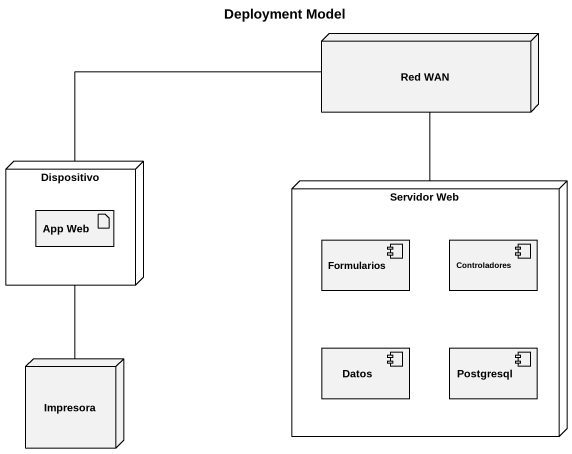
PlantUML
@startuml
title Deployment Model
node "Red WAN" as Red_WAN
node Dispositivo {
  artifact "App Web" as App_Web
}
node "Servidor Web" as Servidor_Web {
  component Formularios
  component Controladores
  component Datos
  component Postgresql
}
node Impresora
Red_WAN -left- Dispositivo
Red_WAN -- Servidor_Web
Dispositivo -- Impresora
@enduml
